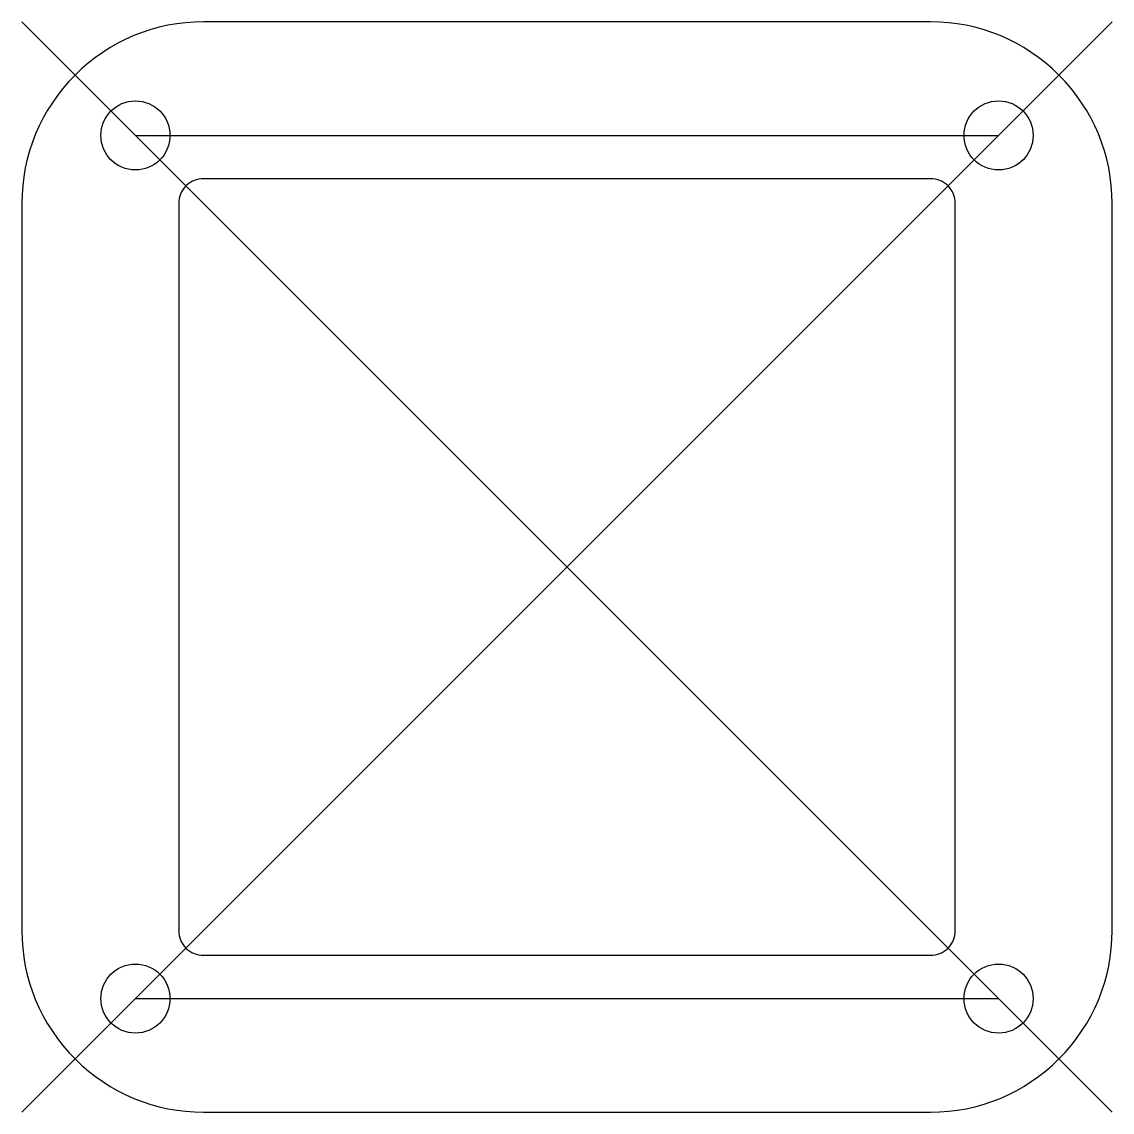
# Model space of a CAD drawing. Header units: inches. Extents: x 0 to 6, y 0 to 6.
import ezdxf

# ---------------------------------------------------------------- set-up
doc = ezdxf.new("R2010")
doc.units = ezdxf.units.IN
doc.layers.get('0').update_dxf_attribs({"linetype": 'CONTINUOUS'})

msp = doc.modelspace()

# ---------------------------------------------------------------- linework, layer by layer
for p, q in [((0, 6), (6, 0)), ((6, 6), (0, 0)), ((0.625, 5.375), (5.375, 5.375)), ((0.625, 0.625), (5.375, 0.625))]:
    msp.add_line(p, q)
for points in [[(1, 0), (5, 0, 0.414214), (6, 1), (6, 5, 0.414214), (5, 6), (1, 6, 0.414214), (0, 5), (0, 1, 0.414214)], [(0.8632, 5), (0.8632, 1, 0.414214), (1, 0.8632), (5, 0.8632, 0.414214), (5.1368, 1), (5.1368, 5, 0.414214), (5, 5.1368), (1, 5.1368, 0.414214)]]:
    msp.add_lwpolyline(points, format="xyb", close=True)
for centre in [(0.625, 5.375), (5.375, 5.375), (0.625, 0.625), (5.375, 0.625)]:
    msp.add_circle(centre, 0.19)

doc.saveas('drawing.dxf')
